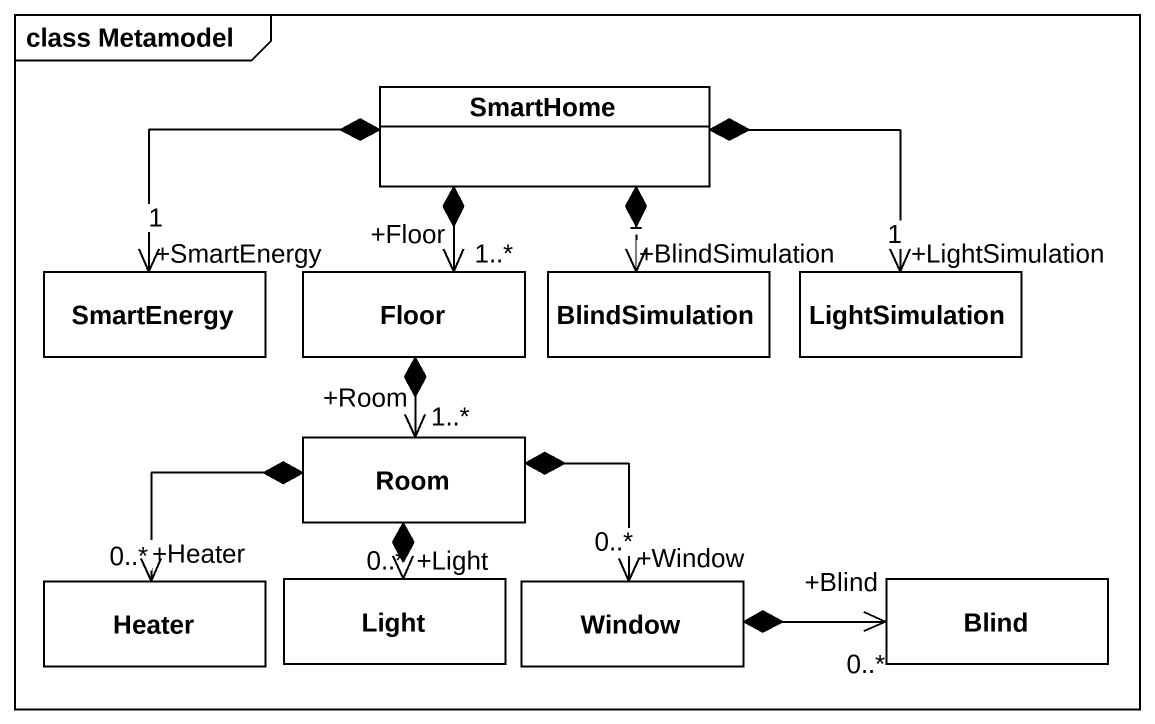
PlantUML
@startuml
mainframe class Metamodel
hide circle
hide empty members
class SmartHome #FFFFFF
class SmartEnergy #FFFFFF
class Floor #FFFFFF
class BlindSimulation #FFFFFF
class LightSimulation #FFFFFF
class Room #FFFFFF
class Heater #FFFFFF
class Light #FFFFFF
class Window #FFFFFF
class Blind #FFFFFF
SmartHome *-left-> "+SmartEnergy\n1" SmartEnergy
SmartHome *--> "1..*\n+Floor" Floor
SmartHome *--> "1\n+BlindSimulation" BlindSimulation
SmartHome *-right-> "1\n+LightSimulation" LightSimulation
Floor *--> "1..*\n+Room" Room
Room *-left-> "+Heater\n0..*" Heater
Room *--> "+Light\n0..*" Light
Room *--> "+Window\n0..*" Window
Window *-right-> "+Blind\n0..*" Blind
@enduml
